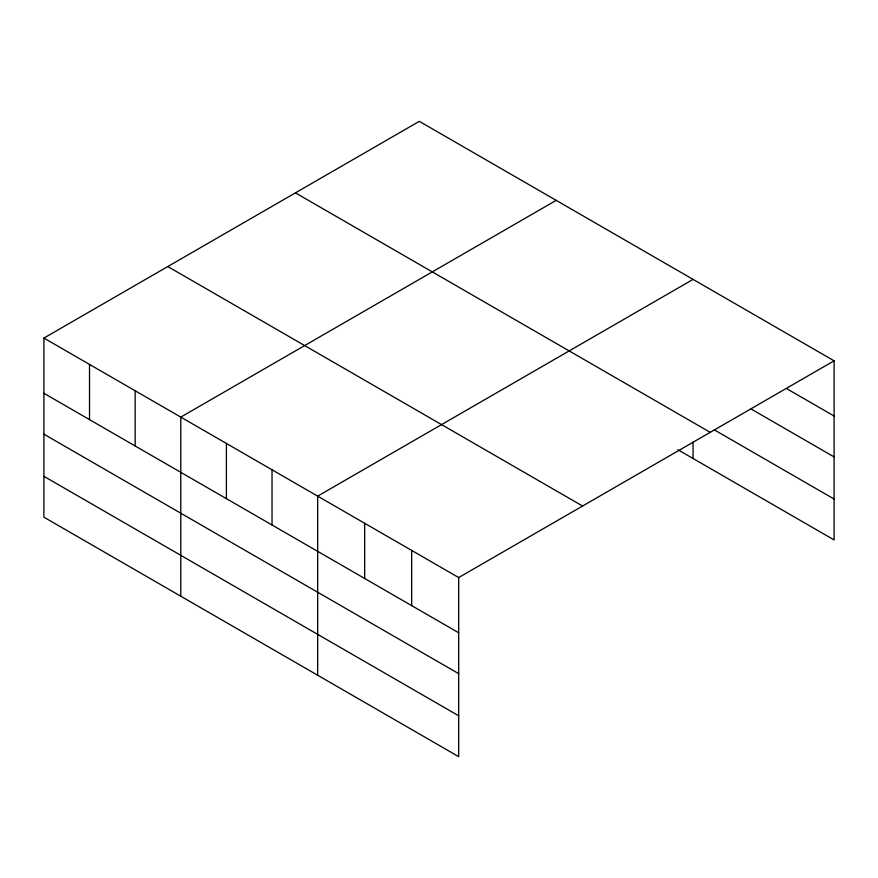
<?xml version="1.0" encoding="UTF-8"?>
<svg xmlns="http://www.w3.org/2000/svg" width="878" height="878" viewBox="0 0 878 878"><rect width="100%" height="100%" fill="white"/><g stroke="black" fill="none" stroke-linecap="round" stroke-linejoin="round"><path stroke-width="1.32" d="M43.9 338.074L458.689 577.559L458.689 756.66L43.9 517.186L43.9 338.074L419.311 121.34L834.1 360.814L834.1 539.926L677.86 449.723M556.191 200.36L180.78 417.105L180.78 596.217M693.071 279.391L317.66 496.136L317.66 675.237M458.689 577.559L834.1 360.814M787.094 388.888L834.1 416.029M750.657 408.731L834.1 456.911M714.231 429.825L834.1 499.033M295.425 192.864L710.214 432.338M167.786 266.55L582.575 506.024M43.9 393.289L458.689 632.764M43.9 434.182L458.689 673.656M43.9 476.304L458.689 715.779M693.071 442.15L693.071 458.503M411.683 550.418L411.683 605.622M364.666 523.277L364.666 578.481M272.037 469.785L272.037 525M226.403 443.445L226.403 498.66M135.157 390.765L135.157 445.98M89.523 364.425L89.523 419.629"/></g></svg>
